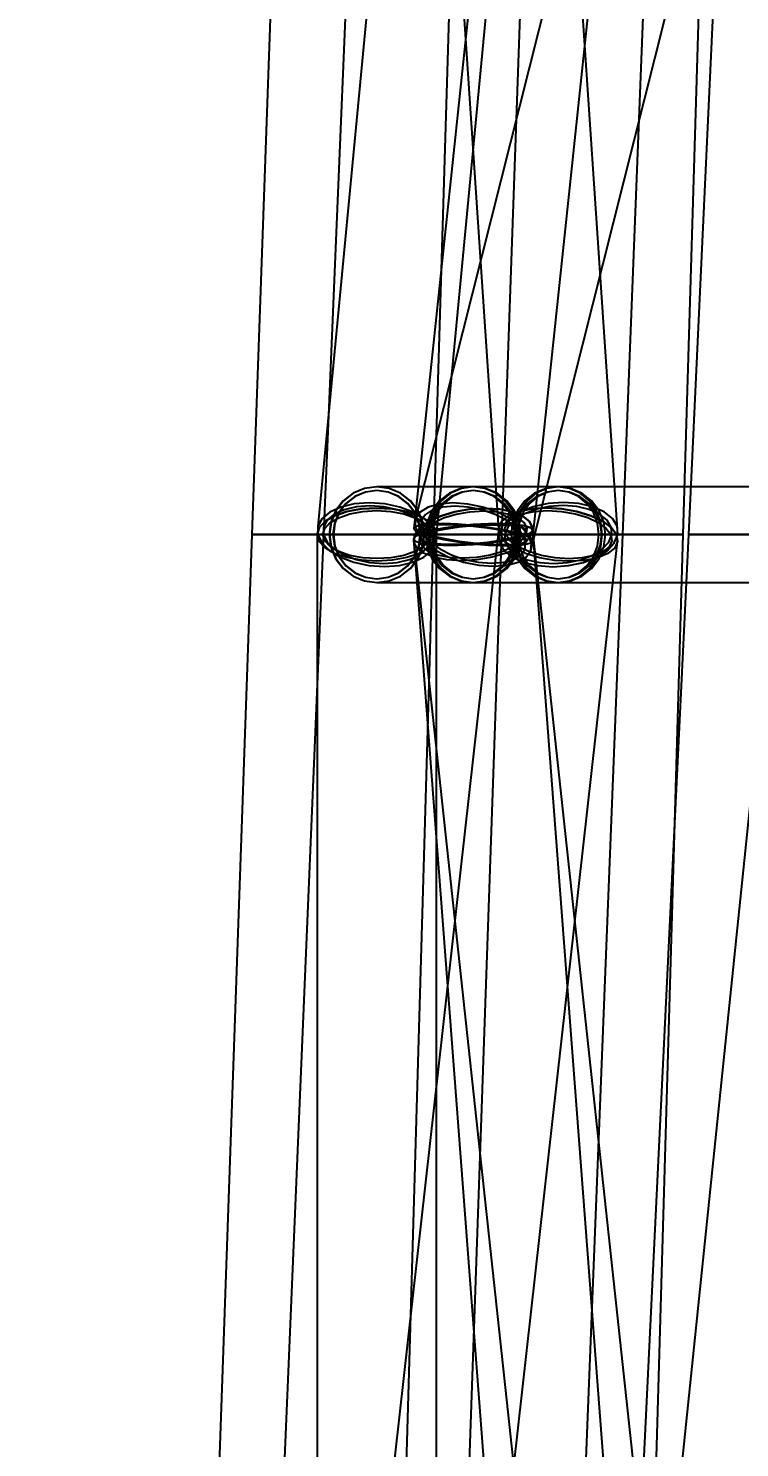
# Model space of a CAD drawing. Header units: millimetres. Extents: x -123812 to 252100, y -3000 to 639000.
# Drawn here: x -19891 to -16868, y 246119 to 252152 of the extents above; entities that cross this region are included whole.
import ezdxf

# ---------------------------------------------------------------- set-up
doc = ezdxf.new("R2010")
doc.units = ezdxf.units.MM
doc.layers.add('D-STR-DIM', color=7, linetype='Continuous', lineweight=13)
doc.layers.add('D-STR-STRC', color=7, linetype='Continuous', lineweight=25)
doc.styles.add('OpenSansCondensed-Light', font='OpenSansCondensed-Light.ttf')
doc.styles.add('TOWER_UNICODE', font='Arial Unicode.ttf')
doc.dimstyles.new('EZDXF', dxfattribs={"dimtxt": 0.25, "dimasz": 0.175, "dimexe": 0.375, "dimexo": 0.125, "dimgap": 0.1, "dimtad": 1, "dimlfac": 100, "dimzin": 12, "dimdsep": 46, "dimtxsty": 'OpenSansCondensed-Light', "dimblk": 'ARCHTICK', "dimcen": 2.5, "dimazin": 3, "dimtfac": 0.5, "dimtmove": 2, "dimatfit": 3})

# ---------------------------------------------------------------- blocks, each defined once
blk = doc.blocks.new('_ARCHTICK')
at = {"color": 0, "linetype": 'BYBLOCK', "const_width": 0.15}
blk.add_lwpolyline([(-0.5, -0.5), (0.5, 0.5)], dxfattribs=at)

msp = doc.modelspace()

# ---------------------------------------------------------------- linework, layer by layer
at = {"layer": 'D-STR-STRC'}
for points in [[(-15610.6, 275026.1), (-18252.9, 250026.1), (-18244.3, 250015.2), (-18219.1, 250003.2), (-18178.9, 249991), (-18126.6, 249979.5), (-18065.7, 249969.3), (-18000.3, 249961.2), (-17934.9, 249955.8), (-17874, 249953.4), (-17821.7, 249954.1), (-17781.5, 249958), (-17756.3, 249964.8), (-17747.7, 249973.9), (-15105.3, 274973.9)], [(-17946.9, 257535.1), (-18660.9, 250035.1), (-18661.1, 250000), (-18644.1, 249964.9), (-18611.2, 249932.3), (-18564.6, 249904.2), (-18507.4, 249882.7), (-18443.6, 249869.1), (-18377.5, 249864.5), (-18313.7, 249869.1), (-18256.3, 249882.7), (-18209.5, 249904.2), (-18176.3, 249932.3), (-18159, 249964.9), (-17445.1, 257464.9)], [(-16354.3, 257567.4), (-18245, 250067.4), (-18247.3, 250034.9), (-18232.8, 250000), (-18202.4, 249965.1), (-18158.3, 249932.6), (-18103.4, 249904.7), (-18041.4, 249883.3), (-17976.7, 249869.9), (-17913.6, 249865.3), (-17856.3, 249869.9), (-17808.9, 249883.3), (-17774.6, 249904.7), (-17755.6, 249932.6), (-15864.9, 257432.6)], [(-18396.5, 257500), (-17891.5, 250000), (-17888.7, 249964.7), (-17869, 249931.8), (-17833.5, 249903.5), (-17784.8, 249881.8), (-17726.1, 249868.2), (-17661.5, 249863.5), (-17595.4, 249868.2), (-17532.2, 249881.8), (-17476.3, 249903.5), (-17431.5, 249931.8), (-17400.8, 249964.7), (-17386.3, 250000), (-17891.3, 257500)], [(-16450.2, 250203.2), (-18000.3, 250203.2), (-18050, 250196.3), (-18096.4, 250176), (-18136.1, 250143.7), (-18166.7, 250101.6), (-18185.9, 250052.6), (-18192.4, 250000), (-18185.9, 249947.4), (-18166.7, 249898.4), (-18136.1, 249856.3), (-18096.4, 249824), (-18050, 249803.7), (-18000.3, 249796.8), (-16450.2, 249796.8)], [(-15727.3, 250203.2), (-17638.9, 250203.2), (-17687.3, 250196.3), (-17732.4, 250176), (-17771.1, 250143.7), (-17800.8, 250101.6), (-17819.5, 250052.6), (-17825.9, 250000), (-17819.5, 249947.4), (-17800.8, 249898.4), (-17771.1, 249856.3), (-17732.4, 249824), (-17687.3, 249803.7), (-17638.9, 249796.8), (-15727.3, 249796.8)], [(-18507.6, 239970.6), (-17386.6, 249970.6), (-17391.4, 250000), (-17413, 250029.4), (-17450, 250056.7), (-17499.9, 250080.2), (-17559.3, 250098.3), (-17624.1, 250109.6), (-17689.9, 250113.5), (-17752.2, 250109.6), (-17806.8, 250098.3), (-17850, 250080.2), (-17878.8, 250056.7), (-17891.2, 250029.4), (-19012.1, 240029.4)], [(-18156.4, 240000), (-18156, 250000), (-18164.6, 250029.2), (-18190, 250056.5), (-18230.4, 250079.9), (-18283, 250097.9), (-18344.2, 250109.2), (-18410, 250113), (-18475.7, 250109.2), (-18537, 250097.9), (-18589.6, 250079.9), (-18629.9, 250056.5), (-18655.3, 250029.2), (-18664, 250000), (-18664.4, 240000)], [(-16668.8, 240028.9), (-17748, 250028.9), (-17760.6, 250055.7), (-17789.5, 250078.8), (-17832.8, 250096.5), (-17887.5, 250107.7), (-17949.9, 250111.5), (-18015.7, 250107.7), (-18080.5, 250096.5), (-18139.8, 250078.8), (-18189.6, 250055.7), (-18226.5, 250028.9), (-18248, 250000), (-18252.6, 249971.1), (-17173.4, 239971.1)], [(-18782.8, 224974.5), (-16197.5, 249974.5), (-16206.1, 249985.9), (-16231.3, 249998.2), (-16271.5, 250010.7), (-16323.8, 250022.4), (-16384.8, 250032.6), (-16450.2, 250040.6), (-16515.6, 250045.8), (-16576.5, 250047.9), (-16628.8, 250046.7), (-16669, 250042.3), (-16694.2, 250035.1), (-16702.9, 250025.5), (-19288.1, 225025.5)], [(-15846.4, 225018.7), (-17747, 250018.7), (-17755.7, 250029.2), (-17781, 250037.7), (-17821.2, 250043.6), (-17873.7, 250046.5), (-17934.8, 250046.3), (-18000.3, 250043), (-18065.9, 250036.6), (-18127, 250027.8), (-18179.4, 250017.1), (-18219.7, 250005.3), (-18245, 249993), (-18253.6, 249981.3), (-16353, 224981.3)]]:
    msp.add_lwpolyline(points, dxfattribs=at)
for points in [[(-18941.2, 250000), (-17878.8, 250000), (-17613.4, 257500), (-18674.4, 257500)], [(-18636.2, 250000), (-17364.5, 250000), (-17070, 257500), (-18321.9, 257500)], [(-18170.1, 250000), (-17107.7, 250000), (-16882.7, 257500), (-17943.7, 257500)], [(-17086, 250000), (-15814.3, 250000), (-15483.6, 257500), (-16735.5, 257500)], [(-18612.4, 250000), (-18605.5, 249947.4), (-18585.3, 249898.4), (-18553.1, 249856.3), (-18511.2, 249824), (-18462.4, 249803.7), (-18410, 249796.8), (-18000.3, 249796.8), (-17947.9, 249803.7), (-17899.1, 249824), (-17857.2, 249856.3), (-17825, 249898.4), (-17804.8, 249947.4), (-17797.9, 250000), (-17804.8, 250052.6), (-17825, 250101.6), (-17857.2, 250143.7), (-17899.1, 250176), (-17947.9, 250196.3), (-18000.3, 250203.2), (-18410, 250203.2), (-18462.4, 250196.3), (-18511.2, 250176), (-18553.1, 250143.7), (-18585.3, 250101.6), (-18605.5, 250052.6)], [(-18612.4, 250000), (-18605.5, 249947.4), (-18585.3, 249898.4), (-18553.1, 249856.3), (-18511.2, 249824), (-18462.4, 249803.7), (-18410, 249796.8), (-18357.6, 249803.7), (-18308.7, 249824), (-18266.8, 249856.3), (-18234.6, 249898.4), (-18214.4, 249947.4), (-18207.5, 250000), (-18214.4, 250052.6), (-18234.6, 250101.6), (-18266.8, 250143.7), (-18308.7, 250176), (-18357.6, 250196.3), (-18410, 250203.2), (-18462.4, 250196.3), (-18511.2, 250176), (-18553.1, 250143.7), (-18585.3, 250101.6), (-18605.5, 250052.6)], [(-18610.6, 250000), (-18603.8, 249947.4), (-18583.7, 249898.4), (-18551.8, 249856.3), (-18510.3, 249824), (-18461.9, 249803.7), (-18410, 249796.8), (-17638.9, 249796.8), (-17587, 249803.7), (-17538.6, 249824), (-17497, 249856.3), (-17465.2, 249898.4), (-17445.1, 249947.4), (-17438.3, 250000), (-17445.1, 250052.6), (-17465.2, 250101.6), (-17497, 250143.7), (-17538.6, 250176), (-17587, 250196.3), (-17638.9, 250203.2), (-18410, 250203.2), (-18461.9, 250196.3), (-18510.3, 250176), (-18551.8, 250143.7), (-18583.7, 250101.6), (-18603.8, 250052.6)], [(-18610.6, 250000), (-18603.8, 249947.4), (-18583.7, 249898.4), (-18551.8, 249856.3), (-18510.3, 249824), (-18461.9, 249803.7), (-18410, 249796.8), (-18358, 249803.7), (-18309.7, 249824), (-18268.1, 249856.3), (-18236.2, 249898.4), (-18216.2, 249947.4), (-18209.3, 250000), (-18216.2, 250052.6), (-18236.2, 250101.6), (-18268.1, 250143.7), (-18309.7, 250176), (-18358, 250196.3), (-18410, 250203.2), (-18461.9, 250196.3), (-18510.3, 250176), (-18551.8, 250143.7), (-18583.7, 250101.6), (-18603.8, 250052.6)], [(-18596.5, 250000), (-18590.1, 249951.5), (-18571.5, 249906.4), (-18541.9, 249867.6), (-18503.2, 249837.9), (-18458.2, 249819.2), (-18410, 249812.8), (-18361.7, 249819.2), (-18316.7, 249837.9), (-18278.1, 249867.6), (-18248.4, 249906.4), (-18229.8, 249951.5), (-18223.4, 250000), (-18229.8, 250048.5), (-18248.4, 250093.6), (-18278.1, 250132.4), (-18316.7, 250162.1), (-18361.7, 250180.8), (-18410, 250187.2), (-18458.2, 250180.8), (-18503.2, 250162.1), (-18541.9, 250132.4), (-18571.5, 250093.6), (-18590.1, 250048.5)], [(-18594.8, 250000), (-18588.5, 249951.5), (-18570, 249906.4), (-18540.7, 249867.6), (-18502.4, 249837.9), (-18457.8, 249819.2), (-18410, 249812.8), (-18362.1, 249819.2), (-18317.6, 249837.9), (-18279.3, 249867.6), (-18249.9, 249906.4), (-18231.4, 249951.5), (-18225.1, 250000), (-18231.4, 250048.5), (-18249.9, 250093.6), (-18279.3, 250132.4), (-18317.6, 250162.1), (-18362.1, 250180.8), (-18410, 250187.2), (-18457.8, 250180.8), (-18502.4, 250162.1), (-18540.7, 250132.4), (-18570, 250093.6), (-18588.5, 250048.5)], [(-18202.8, 250000), (-18195.9, 249947.4), (-18175.7, 249898.4), (-18143.5, 249856.3), (-18101.5, 249824), (-18052.7, 249803.7), (-18000.3, 249796.8), (-17947.9, 249803.7), (-17899.1, 249824), (-17857.2, 249856.3), (-17825, 249898.4), (-17804.8, 249947.4), (-17797.9, 250000), (-17804.8, 250052.6), (-17825, 250101.6), (-17857.2, 250143.7), (-17899.1, 250176), (-17947.9, 250196.3), (-18000.3, 250203.2), (-18052.7, 250196.3), (-18101.5, 250176), (-18143.5, 250143.7), (-18175.7, 250101.6), (-18195.9, 250052.6)], [(-18192.4, 250000), (-18185.9, 249947.4), (-18166.7, 249898.4), (-18136.1, 249856.3), (-18096.4, 249824), (-18050, 249803.7), (-18000.3, 249796.8), (-17950.6, 249803.7), (-17904.3, 249824), (-17864.5, 249856.3), (-17834, 249898.4), (-17814.8, 249947.4), (-17808.2, 250000), (-17814.8, 250052.6), (-17834, 250101.6), (-17864.5, 250143.7), (-17904.3, 250176), (-17950.6, 250196.3), (-18000.3, 250203.2), (-18050, 250196.3), (-18096.4, 250176), (-18136.1, 250143.7), (-18166.7, 250101.6), (-18185.9, 250052.6)], [(-18186.8, 250000), (-18180.5, 249951.5), (-18161.8, 249906.4), (-18132.2, 249867.6), (-18093.6, 249837.9), (-18048.6, 249819.2), (-18000.3, 249812.8), (-17952, 249819.2), (-17907.1, 249837.9), (-17868.4, 249867.6), (-17838.8, 249906.4), (-17820.1, 249951.5), (-17813.8, 250000), (-17820.1, 250048.5), (-17838.8, 250093.6), (-17868.4, 250132.4), (-17907.1, 250162.1), (-17952, 250180.8), (-18000.3, 250187.2), (-18048.6, 250180.8), (-18093.6, 250162.1), (-18132.2, 250132.4), (-18161.8, 250093.6), (-18180.5, 250048.5)], [(-18177.3, 250000), (-18171.2, 249951.5), (-18153.6, 249906.4), (-18125.4, 249867.6), (-18088.8, 249837.9), (-18046.1, 249819.2), (-18000.3, 249812.8), (-17954.5, 249819.2), (-17911.8, 249837.9), (-17875.2, 249867.6), (-17847.1, 249906.4), (-17829.4, 249951.5), (-17823.4, 250000), (-17829.4, 250048.5), (-17847.1, 250093.6), (-17875.2, 250132.4), (-17911.8, 250162.1), (-17954.5, 250180.8), (-18000.3, 250187.2), (-18046.1, 250180.8), (-18088.8, 250162.1), (-18125.4, 250132.4), (-18153.6, 250093.6), (-18171.2, 250048.5)], [(-17839.5, 250000), (-17832.7, 249947.4), (-17812.6, 249898.4), (-17780.8, 249856.3), (-17739.2, 249824), (-17690.8, 249803.7), (-17638.9, 249796.8), (-17587, 249803.7), (-17538.6, 249824), (-17497, 249856.3), (-17465.2, 249898.4), (-17445.1, 249947.4), (-17438.3, 250000), (-17445.1, 250052.6), (-17465.2, 250101.6), (-17497, 250143.7), (-17538.6, 250176), (-17587, 250196.3), (-17638.9, 250203.2), (-17690.8, 250196.3), (-17739.2, 250176), (-17780.8, 250143.7), (-17812.6, 250101.6), (-17832.7, 250052.6)], [(-17825.9, 250000), (-17819.5, 249947.4), (-17800.8, 249898.4), (-17771.1, 249856.3), (-17732.4, 249824), (-17687.3, 249803.7), (-17638.9, 249796.8), (-17590.5, 249803.7), (-17545.4, 249824), (-17506.7, 249856.3), (-17477, 249898.4), (-17458.3, 249947.4), (-17451.9, 250000), (-17458.3, 250052.6), (-17477, 250101.6), (-17506.7, 250143.7), (-17545.4, 250176), (-17590.5, 250196.3), (-17638.9, 250203.2), (-17687.3, 250196.3), (-17732.4, 250176), (-17771.1, 250143.7), (-17800.8, 250101.6), (-17819.5, 250052.6)], [(-17823.7, 250000), (-17817.4, 249951.5), (-17799, 249906.4), (-17769.6, 249867.6), (-17731.3, 249837.9), (-17686.7, 249819.2), (-17638.9, 249812.8), (-17591.1, 249819.2), (-17546.5, 249837.9), (-17508.2, 249867.6), (-17478.8, 249906.4), (-17460.4, 249951.5), (-17454.1, 250000), (-17460.4, 250048.5), (-17478.8, 250093.6), (-17508.2, 250132.4), (-17546.5, 250162.1), (-17591.1, 250180.8), (-17638.9, 250187.2), (-17686.7, 250180.8), (-17731.3, 250162.1), (-17769.6, 250132.4), (-17799, 250093.6), (-17817.4, 250048.5)], [(-17811.2, 250000), (-17805.3, 249951.5), (-17788.1, 249906.4), (-17760.7, 249867.6), (-17725, 249837.9), (-17683.5, 249819.2), (-17638.9, 249812.8), (-17594.3, 249819.2), (-17552.8, 249837.9), (-17517.1, 249867.6), (-17489.7, 249906.4), (-17472.5, 249951.5), (-17466.7, 250000), (-17472.5, 250048.5), (-17489.7, 250093.6), (-17517.1, 250132.4), (-17552.8, 250162.1), (-17594.3, 250180.8), (-17638.9, 250187.2), (-17683.5, 250180.8), (-17725, 250162.1), (-17760.7, 250132.4), (-17788.1, 250093.6), (-17805.3, 250048.5)], [(-18156, 250000), (-18164.6, 249970.8), (-18190, 249943.5), (-18230.3, 249920.1), (-18283, 249902.1), (-18344.2, 249890.8), (-18409.9, 249887), (-18475.7, 249890.8), (-18537, 249902.1), (-18589.6, 249920.1), (-18629.9, 249943.5), (-18655.3, 249970.8), (-18664, 250000), (-18655.3, 250029.2), (-18629.9, 250056.5), (-18589.6, 250079.9), (-18537, 250097.9), (-18475.7, 250109.2), (-18410, 250113), (-18344.2, 250109.2), (-18283, 250097.9), (-18230.4, 250079.9), (-18190, 250056.5), (-18164.6, 250029.2)], [(-18661.1, 250000), (-18644.1, 249964.9), (-18611.2, 249932.3), (-18564.6, 249904.2), (-18507.4, 249882.7), (-18443.6, 249869.1), (-18377.5, 249864.5), (-18313.7, 249869.1), (-18256.3, 249882.7), (-18209.5, 249904.2), (-18176.3, 249932.3), (-18159, 249964.9), (-18158.9, 250000), (-18175.8, 250035.1), (-18208.7, 250067.7), (-18255.4, 250095.8), (-18312.5, 250117.3), (-18376.3, 250130.9), (-18442.4, 250135.5), (-18506.3, 250130.9), (-18563.6, 250117.3), (-18610.4, 250095.8), (-18643.6, 250067.7), (-18660.9, 250035.1)], [(-18181, 250000), (-18188.8, 249973.6), (-18211.6, 249949.1), (-18248, 249928), (-18295.5, 249911.8), (-18350.7, 249901.6), (-18410, 249898.1), (-18469.2, 249901.6), (-18524.5, 249911.8), (-18571.9, 249928), (-18608.3, 249949.1), (-18631.2, 249973.6), (-18639, 250000), (-18631.2, 250026.4), (-18608.3, 250050.9), (-18571.9, 250072), (-18524.5, 250088.2), (-18469.3, 250098.4), (-18410, 250101.9), (-18350.7, 250098.4), (-18295.5, 250088.2), (-18248.1, 250072), (-18211.7, 250050.9), (-18188.8, 250026.4)], [(-18636.3, 250000), (-18621.1, 249968.4), (-18591.4, 249938.9), (-18549.4, 249913.6), (-18497.8, 249894.2), (-18440.3, 249882), (-18380.7, 249877.8), (-18323.1, 249882), (-18271.5, 249894.2), (-18229.2, 249913.6), (-18199.3, 249938.9), (-18183.7, 249968.4), (-18183.6, 250000), (-18198.9, 250031.6), (-18228.5, 250061.1), (-18270.6, 250086.4), (-18322.1, 250105.8), (-18379.6, 250118), (-18439.2, 250122.2), (-18496.8, 250118), (-18548.5, 250105.8), (-18590.7, 250086.4), (-18620.6, 250061.1), (-18636.2, 250031.6)], [(-17752.6, 250000), (-17774.1, 249971.1), (-17811, 249944.3), (-17860.8, 249921.2), (-17920.1, 249903.5), (-17984.9, 249892.3), (-18050.7, 249888.5), (-18113.1, 249892.3), (-18167.8, 249903.5), (-18211.1, 249921.2), (-18240.1, 249944.3), (-18252.6, 249971.1), (-18248, 250000), (-18226.5, 250028.9), (-18189.6, 250055.7), (-18139.8, 250078.8), (-18080.5, 250096.5), (-18015.7, 250107.7), (-17949.9, 250111.5), (-17887.5, 250107.7), (-17832.8, 250096.5), (-17789.5, 250078.8), (-17760.6, 250055.7), (-17748, 250028.9)], [(-18232.8, 250000), (-18202.4, 249965.1), (-18158.3, 249932.6), (-18103.4, 249904.7), (-18041.4, 249883.3), (-17976.7, 249869.9), (-17913.6, 249865.3), (-17856.3, 249869.9), (-17808.9, 249883.3), (-17774.6, 249904.7), (-17755.6, 249932.6), (-17753.3, 249965.1), (-17767.8, 250000), (-17798.2, 250034.9), (-17842.4, 250067.4), (-17897.3, 250095.3), (-17959.2, 250116.7), (-18023.9, 250130.1), (-18087.1, 250134.7), (-18144.3, 250130.1), (-18191.7, 250116.7), (-18226, 250095.3), (-18245, 250067.4), (-18247.3, 250034.9)], [(-17777, 250000), (-17796.4, 249974), (-17829.6, 249949.7), (-17874.5, 249928.9), (-17928, 249913), (-17986.4, 249902.9), (-18045.8, 249899.5), (-18102, 249902.9), (-18151.4, 249913), (-18190.4, 249928.9), (-18216.5, 249949.7), (-18227.8, 249974), (-18223.7, 250000), (-18204.3, 250026), (-18171, 250050.3), (-18126.1, 250071.1), (-18072.6, 250087), (-18014.2, 250097.1), (-17954.8, 250100.5), (-17898.6, 250097.1), (-17849.3, 250087), (-17810.2, 250071.1), (-17784.2, 250050.3), (-17772.8, 250026)], [(-18209.9, 250000), (-18182.5, 249968.6), (-18142.7, 249939.3), (-18093.2, 249914.1), (-18037.4, 249894.8), (-17979, 249882.7), (-17922.1, 249878.5), (-17870.5, 249882.7), (-17827.8, 249894.8), (-17796.8, 249914.1), (-17779.7, 249939.3), (-17777.6, 249968.6), (-17790.7, 250000), (-17818.1, 250031.4), (-17857.9, 250060.7), (-17907.4, 250085.9), (-17963.3, 250105.2), (-18021.6, 250117.3), (-18078.5, 250121.5), (-18130.1, 250117.3), (-18172.8, 250105.2), (-18203.8, 250085.9), (-18220.9, 250060.7), (-18223, 250031.4)], [(-17891.5, 250000), (-17888.7, 249964.7), (-17869, 249931.8), (-17833.5, 249903.5), (-17784.8, 249881.8), (-17726.1, 249868.2), (-17661.5, 249863.5), (-17595.4, 249868.2), (-17532.2, 249881.8), (-17476.3, 249903.5), (-17431.5, 249931.8), (-17400.8, 249964.7), (-17386.3, 250000), (-17389.1, 250035.3), (-17408.8, 250068.2), (-17444.3, 250096.5), (-17493, 250118.2), (-17551.7, 250131.8), (-17616.3, 250136.5), (-17682.4, 250131.8), (-17745.6, 250118.2), (-17801.5, 250096.5), (-17846.3, 250068.2), (-17877, 250035.3)], [(-17391.4, 250000), (-17386.6, 249970.6), (-17399, 249943.3), (-17427.8, 249919.8), (-17471, 249901.7), (-17525.6, 249890.4), (-17587.9, 249886.5), (-17653.7, 249890.4), (-17718.5, 249901.7), (-17777.9, 249919.8), (-17827.8, 249943.3), (-17864.8, 249970.6), (-17886.4, 250000), (-17891.2, 250029.4), (-17878.8, 250056.7), (-17850, 250080.2), (-17806.8, 250098.3), (-17752.2, 250109.6), (-17689.9, 250113.5), (-17624.1, 250109.6), (-17559.3, 250098.3), (-17499.9, 250080.2), (-17450, 250056.7), (-17413, 250029.4)], [(-17866.6, 250000), (-17864.1, 249968.2), (-17846.3, 249938.5), (-17814.4, 249913), (-17770.4, 249893.4), (-17717.6, 249881.1), (-17659.3, 249876.9), (-17599.7, 249881.1), (-17542.7, 249893.4), (-17492.3, 249913), (-17451.9, 249938.5), (-17424.2, 249968.2), (-17411.2, 250000), (-17413.7, 250031.8), (-17431.5, 250061.5), (-17463.4, 250087), (-17507.4, 250106.6), (-17560.3, 250118.9), (-17618.5, 250123.1), (-17678.1, 250118.9), (-17735.1, 250106.6), (-17785.5, 250087), (-17825.9, 250061.5), (-17853.6, 250031.8)], [(-17415.7, 250000), (-17411.4, 249973.5), (-17422.6, 249948.8), (-17448.6, 249927.7), (-17487.5, 249911.4), (-17536.7, 249901.2), (-17592.9, 249897.7), (-17652.2, 249901.2), (-17710.7, 249911.4), (-17764.2, 249927.7), (-17809.2, 249948.8), (-17842.6, 249973.5), (-17862.1, 250000), (-17866.4, 250026.5), (-17855.2, 250051.2), (-17829.2, 250072.3), (-17790.3, 250088.6), (-17741.1, 250098.8), (-17684.9, 250102.3), (-17625.6, 250098.8), (-17567.2, 250088.6), (-17513.6, 250072.3), (-17468.6, 250051.2), (-17435.3, 250026.5)], [(-18000.3, 249957), (-18065.9, 249953.7), (-18127, 249953.5), (-18179.4, 249956.4), (-18219.7, 249962.3), (-18245, 249970.8), (-18253.6, 249981.3), (-18245, 249993), (-18219.7, 250005.3), (-18179.4, 250017.1), (-18127, 250027.8), (-18065.9, 250036.6), (-18000.3, 250043), (-17934.8, 250046.3), (-17873.7, 250046.5), (-17821.2, 250043.6), (-17781, 250037.7), (-17755.7, 250029.2), (-17747, 250018.7), (-17755.7, 250007), (-17781, 249994.7), (-17821.2, 249982.9), (-17873.7, 249972.2), (-17934.8, 249963.4)], [(-18000.3, 250038.8), (-18065.7, 250044.2), (-18126.6, 250046.6), (-18178.9, 250045.9), (-18219.1, 250042), (-18244.3, 250035.2), (-18252.9, 250026.1), (-18244.3, 250015.2), (-18219.1, 250003.2), (-18178.9, 249991), (-18126.6, 249979.5), (-18065.7, 249969.3), (-18000.3, 249961.2), (-17934.9, 249955.8), (-17874, 249953.4), (-17821.7, 249954.1), (-17781.5, 249958), (-17756.3, 249964.8), (-17747.7, 249973.9), (-17756.3, 249984.8), (-17781.5, 249996.8), (-17821.7, 250009), (-17874, 250020.5), (-17934.9, 250030.7)], [(-18000.3, 249961.3), (-18059.4, 249958.2), (-18114.5, 249958), (-18161.8, 249960.7), (-18198.1, 249966), (-18220.9, 249973.7), (-18228.7, 249983.1), (-18220.9, 249993.7), (-18198.1, 250004.8), (-18161.8, 250015.5), (-18114.5, 250025.1), (-18059.4, 250033), (-18000.3, 250038.7), (-17941.2, 250041.8), (-17886.1, 250042), (-17838.8, 250039.3), (-17802.5, 250034), (-17779.7, 250026.3), (-17772, 250016.9), (-17779.7, 250006.3), (-17802.5, 249995.2), (-17838.8, 249984.5), (-17886.1, 249974.9), (-17941.2, 249967)], [(-18000.3, 250035), (-18059.3, 250039.8), (-18114.2, 250042), (-18161.4, 250041.3), (-18197.6, 250037.8), (-18220.3, 250031.8), (-18228.1, 250023.5), (-18220.3, 250013.7), (-18197.6, 250002.9), (-18161.4, 249991.9), (-18114.2, 249981.5), (-18059.3, 249972.3), (-18000.3, 249965), (-17941.4, 249960.2), (-17886.4, 249958), (-17839.3, 249958.7), (-17803.1, 249962.2), (-17780.3, 249968.2), (-17772.6, 249976.5), (-17780.3, 249986.3), (-17803.1, 249997.1), (-17839.3, 250008.1), (-17886.4, 250018.5), (-17941.4, 250027.7)], [(-19292, 240000), (-18227.7, 240000), (-17878.8, 250000), (-18941.2, 250000)], [(-19059.5, 240000), (-17761.4, 240000), (-17364.5, 250000), (-18636.2, 250000)], [(-17878.8, 250000), (-17896.9, 250000), (-17949.9, 250000), (-18034.3, 250000), (-18144.4, 250000), (-18272.5, 250000), (-18410, 250000), (-18547.5, 250000), (-18675.6, 250000), (-18785.6, 250000), (-18870, 250000), (-18923.1, 250000), (-18941.2, 250000), (-18923.1, 250000), (-18870, 250000), (-18785.6, 250000), (-18675.6, 250000), (-18547.5, 250000), (-18410, 250000), (-18272.5, 250000), (-18144.4, 250000), (-18034.3, 250000), (-17949.9, 250000), (-17896.9, 250000)], [(-17364.5, 250000), (-17386.1, 250000), (-17449.7, 250000), (-17550.7, 250000), (-17682.4, 250000), (-17835.7, 250000), (-18000.3, 250000), (-18164.9, 250000), (-18318.2, 250000), (-18449.9, 250000), (-18551, 250000), (-18614.5, 250000), (-18636.2, 250000), (-18614.5, 250000), (-18551, 250000), (-18449.9, 250000), (-18318.2, 250000), (-18164.9, 250000), (-18000.3, 250000), (-17835.7, 250000), (-17682.4, 250000), (-17550.7, 250000), (-17449.7, 250000), (-17386.1, 250000)], [(-18461.4, 240000), (-17397.1, 240000), (-17107.7, 250000), (-18170.1, 250000)], [(-17107.7, 250000), (-17125.8, 250000), (-17178.9, 250000), (-17263.3, 250000), (-17373.3, 250000), (-17501.4, 250000), (-17638.9, 250000), (-17776.4, 250000), (-17904.5, 250000), (-18014.5, 250000), (-18098.9, 250000), (-18152, 250000), (-18170.1, 250000), (-18152, 250000), (-18098.9, 250000), (-18014.5, 250000), (-17904.5, 250000), (-17776.4, 250000), (-17638.9, 250000), (-17501.4, 250000), (-17373.3, 250000), (-17263.3, 250000), (-17178.9, 250000), (-17125.8, 250000)], [(-17570.2, 240000), (-16272, 240000), (-15814.3, 250000), (-17086, 250000)], [(-15814.3, 250000), (-15836, 250000), (-15899.5, 250000), (-16000.6, 250000), (-16132.2, 250000), (-16285.6, 250000), (-16450.2, 250000), (-16614.7, 250000), (-16768.1, 250000), (-16899.8, 250000), (-17000.8, 250000), (-17064.4, 250000), (-17086, 250000), (-17064.4, 250000), (-17000.8, 250000), (-16899.8, 250000), (-16768.1, 250000), (-16614.7, 250000), (-16450.2, 250000), (-16285.6, 250000), (-16132.2, 250000), (-16000.6, 250000), (-15899.5, 250000), (-15836, 250000)]]:
    msp.add_lwpolyline(points, close=True, dxfattribs=at)

# ---------------------------------------------------------------- dimensions: what is measured, and where the dimension line sits
at = {"layer": 'D-STR-DIM'}
msp.add_linear_dim(base=(-112000, 0), p1=(0, 0), p2=(0, 634000), angle=90, dimstyle='EZDXF', override={"dimtxt": 8400, "dimasz": 3750, "dimexe": 2100, "dimexo": 1800, "dimgap": 2100, "dimtad": 1, "dimdec": 0, "dimlfac": 1, "dimlunit": 2, "dimtxsty": 'TOWER_UNICODE', "dimclrd": 7, "dimclre": 7, "dimclrt": 7}, dxfattribs=at).render()

doc.saveas('drawing.dxf')
